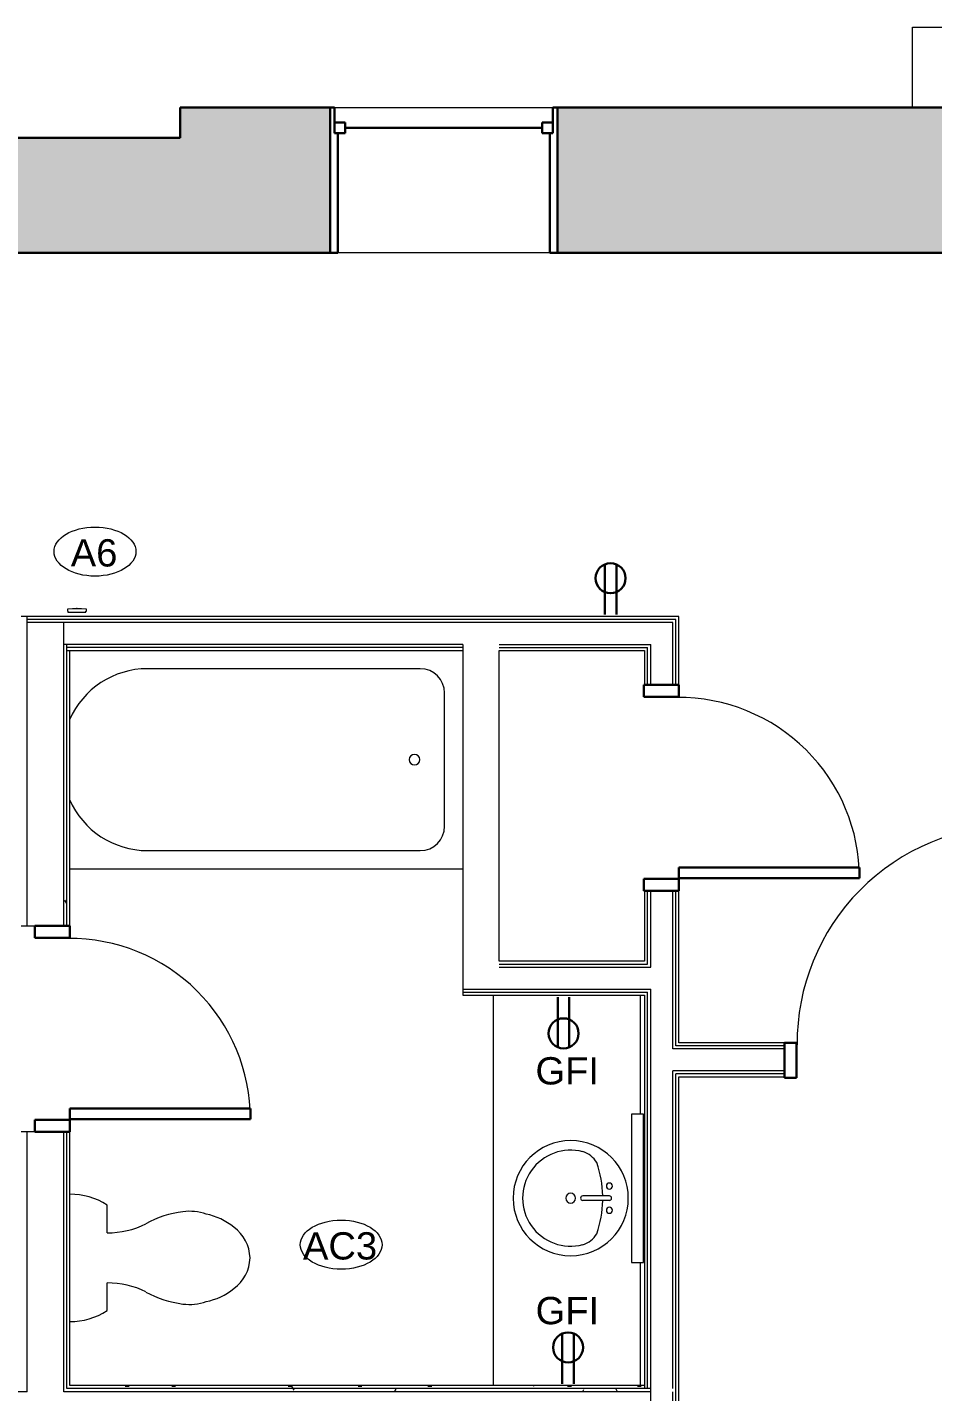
# Model space of a CAD drawing. Header units: inches. Extents: x -1159 to 2819, y -194 to 4438.
# Drawn here: x -757.3 to -607.9, y 602 to 827.1 of the extents above; entities that cross this region are included whole.
import ezdxf

# ---------------------------------------------------------------- set-up
doc = ezdxf.new("R2010")
doc.units = ezdxf.units.IN
doc.header["$MEASUREMENT"] = 0
for name, color, linetype, lineweight in [('A-ANNO-NOTE', 131, 'Continuous', 40), ('A-DETL-GENF', 92, 'Continuous', 9), ('A-DOOR', 31, 'Continuous', 18), ('A-DOOR-FRAM', 31, 'Continuous', 30), ('A-GLAZ', 151, 'Continuous', 18), ('A-WALL', 113, 'Continuous', 18), ('A-WALL-PATT', 111, 'Continuous', 18), ('I-WALL', 2, 'Continuous', 18), ('P-SANR-FIXT', 6, 'Continuous', 9), ('Q-CASE', 31, 'Continuous', 9), ('Q-SPCQ', 91, 'Continuous', 9), ('Q-SPCQ-IDEN', 132, 'Continuous', 9)]:
    doc.layers.add(name, color=color, linetype=linetype, lineweight=lineweight)
doc.styles.add('Arial', font='arial.ttf', dxfattribs={"height": 4.5})
doc.styles.add('Swis721 Lt BT', font='swissl.ttf', dxfattribs={"height": 4.5})
pattern_1 = [(0, (0, 0), (15.36, 3.84), [0.634, -10.886, 0.634, -10.886, -61.44]), (0, (0, 0), (15.36, 3.84), [-23.04, 0.634, -22.406, 0.634, -10.886, -26.88]), (0, (0, 0), (15.36, 3.84), [-57.6, 0.634, -7.046, 0.634, -18.566]), (120, (5.76, 1.92), (-11.005538, 11.38215), [0.634, -10.886, 0.634, -10.886, -61.44]), (120, (5.76, 1.92), (-11.005538, 11.38215), [-23.04, 0.634, -22.406, 0.634, -10.886, -26.88]), (120, (5.76, 1.92), (-11.005538, 11.38215), [-57.6, 0.634, -7.046, 0.634, -18.566]), (240, (7.68, 9.6), (-4.354462, -15.22215), [0.634, -10.886, 0.634, -10.886, -61.44]), (240, (7.68, 9.6), (-4.354462, -15.22215), [-23.04, 0.634, -22.406, 0.634, -10.886, -26.88]), (240, (7.68, 9.6), (-4.354462, -15.22215), [-57.6, 0.634, -7.046, 0.634, -18.566])]

# ---------------------------------------------------------------- blocks, each defined once
blk = doc.blocks.new('Double Hung - side window 4_ X 4_6_-6972798-3RD FLOOR - POWER _ SIGNAL B')
at = {"layer": 'A-GLAZ', "color": 8, "lineweight": 30}
for p, q in [((-18.75, 12), (-18, 12)), ((-18, 7.75), (-18, 12)), ((18, 7.75), (18, 12)), ((18.75, 12), (18, 12)), ((-18, 9.5), (-18, 7.75)), ((-18, 9.5), (-16.25, 9.5)), ((-16.25, 9.5), (-16.25, 7.75)), ((16.25, 9.5), (16.25, 7.75)), ((18, 9.5), (16.25, 9.5)), ((18, 9.5), (18, 7.75)), ((-18, 7.75), (-16.25, 7.75)), ((-18, 7.75), (-17.5, 7.75)), ((-17.5, -12), (-17.5, 7.75)), ((-16.25, 8.625), (16.25, 8.625)), ((18, 7.75), (16.25, 7.75)), ((17.5, 7.75), (18, 7.75)), ((17.5, 7.75), (17.5, -12)), ((-17.5, -12), (-18.75, -12)), ((17.5, -12), (18.75, -12))]:
    blk.add_line(p, q, dxfattribs=at)
blk = doc.blocks.new('Single Flush - D2 2_6_ X 8_-8439169-3RD FLOOR - POWER _ SIGNAL B')
at = {"layer": 'A-DOOR', "lineweight": 30}
for p, q in [((13.15625, 33.8125), (13.15625, 4)), ((14.90625, 33.8125), (13.15625, 33.8125)), ((14.90625, 4), (14.90625, 33.8125)), ((13.15625, 4), (14.90625, 4))]:
    blk.add_line(p, q, dxfattribs=at)
at = {"layer": 'A-DOOR', "lineweight": 9}
blk.add_arc((14.90625, 4), 29.8125, 90, 180.5, dxfattribs=at)
at = {"layer": 'A-DOOR-FRAM'}
for p, q in [((-17, -1.75), (-17, 4)), ((-17, 4), (-15, 4)), ((-15, -1.75), (-15, 4)), ((15.000004, -1.75), (15.000004, 4)), ((15.000004, 4), (17.000004, 4)), ((17.000004, -1.75), (17.000004, 4)), ((-17, -1.75), (-15, -1.75)), ((15.000004, -1.75), (17.000004, -1.75))]:
    blk.add_line(p, q, dxfattribs=at)
blk = doc.blocks.new('Single Flush - D1 3_ X 8_-8249534-3RD FLOOR - POWER _ SIGNAL B')
at = {"layer": 'A-DOOR', "lineweight": 30}
for p, q in [((16.15625, 38.625), (16.15625, 2.8125)), ((17.90625, 38.625), (16.15625, 38.625)), ((17.90625, 2.8125), (17.90625, 38.625)), ((16.15625, 2.8125), (17.90625, 2.8125))]:
    blk.add_line(p, q, dxfattribs=at)
at = {"layer": 'A-DOOR', "lineweight": 9}
blk.add_arc((17.90625, 2.8125), 35.8125, 90, 180.5, dxfattribs=at)
at = {"layer": 'A-DOOR-FRAM'}
for p, q in [((-20, -2.9375), (-20, 2.8125)), ((-20, 2.8125), (-18, 2.8125)), ((-18, -2.9375), (-18, 2.8125)), ((18.000004, -2.9375), (18.000004, 2.8125)), ((18.000004, 2.8125), (20.000004, 2.8125)), ((20.000004, -2.9375), (20.000004, 2.8125)), ((-20, -2.9375), (-18, -2.9375)), ((18.000004, -2.9375), (20.000004, -2.9375))]:
    blk.add_line(p, q, dxfattribs=at)
blk = doc.blocks.new('Single Flush - D2 2_6_ X 8_-8252949-3RD FLOOR - POWER _ SIGNAL B')
at = {"layer": 'A-DOOR', "lineweight": 30}
for p, q in [((13.15625, 32.625), (13.15625, 2.8125)), ((14.90625, 32.625), (13.15625, 32.625)), ((14.90625, 2.8125), (14.90625, 32.625)), ((13.15625, 2.8125), (14.90625, 2.8125))]:
    blk.add_line(p, q, dxfattribs=at)
at = {"layer": 'A-DOOR', "lineweight": 9}
blk.add_arc((14.90625, 2.8125), 29.8125, 90, 180.5, dxfattribs=at)
at = {"layer": 'A-DOOR-FRAM'}
for p, q in [((-17, -2.9375), (-17, 2.8125)), ((-17, 2.8125), (-15, 2.8125)), ((-15, -2.9375), (-15, 2.8125)), ((15.000004, -2.9375), (15.000004, 2.8125)), ((15.000004, 2.8125), (17.000004, 2.8125)), ((17.000004, -2.9375), (17.000004, 2.8125)), ((-17, -2.9375), (-15, -2.9375)), ((15.000004, -2.9375), (17.000004, -2.9375))]:
    blk.add_line(p, q, dxfattribs=at)
blk = doc.blocks.new('C-Counter Top - ADJ HEIGHT-7915760-3RD FLOOR - POWER _ SIGNAL B')
at = {"layer": 'Q-CASE'}
for p, q in [((-46.76, -0.75), (-27.14, -0.75)), ((-2.64, -0.75), (17.67, -0.75)), ((-46.76, -25), (17.67, -25))]:
    blk.add_line(p, q, dxfattribs=at)
blk = doc.blocks.new('Sink Vanity-Round - 19_ x 19_-V10-3RD FLOOR - POWER _ SIGNAL B')
at = {"layer": 'P-SANR-FIXT'}
for p, q in [((3.43, -9.73), (3.43, -5.36)), ((4.18, -9.73), (4.18, -5.36))]:
    blk.add_line(p, q, dxfattribs=at)
for centre, radius, start, end in [((3.81, -3.35), 9.5, 90, 270), ((3.81, -3.35), 7.93, 345.3071, 194.6929), ((3.81, -3.35), 9.5, 270, 90), ((3.81, -3.35), 0.812, 0, 180), ((3.81, -3.35), 0.812, 180, 0), ((0.05, -4.11), 4.12, 197.8096, 239.2073), ((3.81, -5.36), 0.375, 0, 180), ((7.56, -4.11), 4.12, 300.7927, 342.1904), ((3.81, 9.17), 17.81, 250.7914, 268.7933), ((3.81, 9.17), 17.81, 271.2067, 289.2086), ((1.81, -9.73), 0.5, 0, 180), ((1.81, -9.73), 0.5, 180, 0), ((3.81, -9.73), 0.375, 180, 0), ((5.81, -9.73), 0.5, 0, 180), ((5.81, -9.73), 0.5, 180, 0)]:
    blk.add_arc(centre, radius, start, end, dxfattribs=at)
blk = doc.blocks.new('P-Toilet-Floor-3D - Floor Mount-7330913-3RD FLOOR - POWER _ SIGNAL B')
at = {"layer": 'P-SANR-FIXT'}
for p, q in [((-8.7, -8.31), (-4.13, -8.31)), ((4.13, -8.31), (8.7, -8.31))]:
    blk.add_line(p, q, dxfattribs=at)
for centre, radius, start, end in [((0.69, -2.25), 11.19, 179.3948, 212.8527), ((-0.69, -2.25), 11.19, 327.1473, 0.6052), ((-17.85, -8.46), 13.72, 332.9997, 0.6089), ((17.85, -8.46), 13.72, 179.3911, 207.0003), ((9.41, -22.94), 17.16, 151.2397, 172.7867), ((-9.41, -22.94), 17.16, 7.2133, 28.7603), ((0.88, -21.86), 8.56, 172.7867, 198.8936), ((-0.88, -21.86), 8.56, 341.1064, 7.2133), ((2.68, -22.72), 10.08, 190.9157, 219.9319), ((-2.68, -22.72), 10.08, 320.0681, 349.0843), ((0.18, -25.42), 6.45, 215.8378, 268.4031), ((-0.18, -25.42), 6.45, 271.5969, 324.1622)]:
    blk.add_arc(centre, radius, start, end, dxfattribs=at)
blk = doc.blocks.new('Tub-Rectangular-3D - Tub-Rectangular-3D 3-6997158-3RD FLOOR - POWER _ SIGNAL B')
at = {"layer": 'P-SANR-FIXT'}
for p, q in [((21.09, 38.81), (-43.72, 38.81)), ((8.28, 35.81), (-36.72, 35.81)), ((-40.72, 31.81), (-40.72, 9.81)), ((-36.72, 5.81), (8.28, 5.81))]:
    blk.add_line(p, q, dxfattribs=at)
for centre, radius, start, end in [((-36.72, 31.81), 4, 90, 180), ((8.28, 21.81), 14, 23.5593, 90), ((-35.77, 20.81), 0.875, 90, 270), ((-35.77, 20.81), 0.875, 270, 90), ((8.28, 19.81), 14, 270, 336.4407), ((-36.72, 9.81), 4, 180, 270)]:
    blk.add_arc(centre, radius, start, end, dxfattribs=at)
blk = doc.blocks.new('HVAC_Other_LK-Systems_Room-Thermostat-S1-Dti-24V-NO - Room Thermostat S1 Dti 24V NO-V32-3RD FLOOR - POWER _ SIGNAL B')
at = {"layer": 'A-DETL-GENF'}
for p, q in [((-1.55, 0.12), (-1.55, -0.05)), ((-1.48, 0.12), (-1.55, 0.12)), ((-1.48, 0.12), (-1.55, 0.12)), ((-1.55, 0.12), (-1.55, -0.23)), ((-1.48, 0.28), (-1.48, 0.12)), ((1.48, 0.28), (-1.48, 0.28)), ((1.48, 0.28), (-1.48, 0.28)), ((-1.48, 0.28), (-1.48, 0.12)), ((1.48, 0.12), (1.48, 0.28)), ((1.48, 0.12), (1.48, 0.28)), ((1.55, 0.12), (1.48, 0.12)), ((1.55, 0.12), (1.48, 0.12)), ((1.55, -0.23), (1.55, 0.12)), ((1.55, -0.23), (1.55, 0.12)), ((-1.55, -0.05), (-1.55, -0.23)), ((-1.55, -0.23), (-0.76, -0.25)), ((-1.55, -0.23), (-0.76, -0.25)), ((-0.76, -0.25), (0, -0.26)), ((-0.76, -0.25), (-0.06, -0.26)), ((-0.06, -0.26), (-0.06, -0.3)), ((-0.06, -0.3), (0.06, -0.3)), ((-0.06, -0.3), (0.06, -0.3)), ((0, -0.26), (0.76, -0.25)), ((0.06, -0.26), (0.76, -0.25)), ((0.06, -0.3), (0.06, -0.26)), ((0.06, -0.3), (0.06, -0.26)), ((0.76, -0.25), (1.55, -0.23)), ((0.76, -0.25), (1.55, -0.23))]:
    blk.add_line(p, q, dxfattribs=at)
blk = doc.blocks.new('AC3 - AC3-7344563-3RD FLOOR - POWER _ SIGNAL B')
at = {"layer": 'Q-SPCQ'}
for p, q in [((12.25, 5), (-12.25, 5)), ((-12.25, 5), (-12.25, 3)), ((12.25, 3), (12.25, 5)), ((-12.25, 3), (12.25, 3))]:
    blk.add_line(p, q, dxfattribs=at)
blk = doc.blocks.new('Appliance_Specialty Equipment Tag - Standard-3515593-3RD FLOOR - POWER _ SIGNAL B')
at = {"layer": 'Q-SPCQ-IDEN'}
blk.add_ellipse((-0.0499, 0.0037), major_axis=(-0.1406, 0), ratio=0.600473, dxfattribs=at)

msp = doc.modelspace()

# ---------------------------------------------------------------- hatches: boundary and pattern name
at = {"layer": 'A-WALL-PATT', "lineweight": 9}
h = msp.add_hatch(color=7, dxfattribs=at)
h.paths.add_polyline_path([(-575.57, 789.87), (-575.57, 813.87), (-669.82, 813.87), (-669.82, 789.87), (-583.52, 789.87)], flags=0)
h.paths.add_polyline_path([(-707.32, 789.87), (-707.32, 813.87), (-732.06, 813.87), (-732.06, 789.87)], flags=0)
h = msp.add_hatch(color=7, dxfattribs=at)
h.paths.add_polyline_path([(-732.06, 789.87), (-732.06, 808.87), (-786.07, 808.87), (-786.07, 789.87), (-742.08, 789.87)], flags=0)
h.paths.add_polyline_path([(-823.57, 789.87), (-823.57, 808.87), (-872.06, 808.87), (-872.06, 789.87), (-826.32, 789.87)], flags=0)
h = msp.add_hatch(dxfattribs=at)
h.set_pattern_fill('FP_1', color=256, style=0, pattern_type=2)
h.set_pattern_definition(pattern_1)
h.paths.add_polyline_path([(-750.76, 601.97), (-750.76, 644.84), (-751.26, 644.84), (-751.26, 601.97)], flags=0)
h.paths.add_polyline_path([(-751.26, 678.84), (-750.76, 678.84), (-750.76, 725.25), (-751.26, 725.25), (-751.26, 699.6)], flags=0)
h = msp.add_hatch(dxfattribs=at)
h.set_pattern_fill('FP_1', color=256, style=0, pattern_type=2)
h.set_pattern_definition(pattern_1)
h.paths.add_polyline_path([(-655.45, 601.97), (-654.45, 601.97), (-654.45, 602.47), (-750.76, 602.47), (-750.76, 601.97), (-662.8, 601.97)], flags=0)
h = msp.add_hatch(dxfattribs=at)
h.set_pattern_fill('FP_1', color=256, style=0, pattern_type=2)
h.set_pattern_definition(pattern_1)
h.paths.add_polyline_path([(-655.45, 602.47), (-655.45, 602.97), (-750.26, 602.97), (-750.26, 602.47), (-662.8, 602.47)], flags=0)

# ---------------------------------------------------------------- linework, layer by layer
at = {"layer": 'A-ANNO-NOTE', "lineweight": 30}
for p, q in [((-662.03, 730.2), (-662.03, 738.46)), ((-660.11, 730.2), (-660.11, 738.46)), ((-669.78, 667.07), (-669.78, 658.81)), ((-667.87, 667.07), (-667.87, 658.81)), ((-669.03, 603.29), (-669.03, 611.56)), ((-667.11, 603.29), (-667.11, 611.56))]:
    msp.add_line(p, q, dxfattribs=at)
for centre in [(-661.07, 736.18), (-668.82, 661.09), (-668.07, 609.27)]:
    msp.add_circle(centre, 2.48, dxfattribs=at)
at = {"layer": 'A-WALL', "lineweight": 9}
for p, q in [((-611.28, 827.08), (-568.57, 827.08)), ((-611.28, 813.87), (-611.28, 827.08)), ((-707.32, 813.87), (-669.82, 813.87)), ((-669.82, 789.87), (-707.32, 789.87))]:
    msp.add_line(p, q, dxfattribs=at)
at = {"layer": 'A-WALL', "color": 8, "lineweight": 30}
for p, q in [((-707.32, 813.87), (-732.06, 813.87)), ((-732.06, 813.87), (-732.06, 808.87)), ((-707.32, 789.87), (-707.32, 813.87)), ((-669.82, 813.87), (-669.82, 789.87)), ((-669.82, 813.87), (-568.57, 813.87)), ((-732.06, 808.87), (-786.07, 808.87)), ((-786.07, 789.87), (-707.32, 789.87)), ((-669.82, 789.87), (-601.07, 789.87))]:
    msp.add_line(p, q, dxfattribs=at)
at = {"layer": 'A-WALL'}
for p, q in [((-757.26, 678.84), (-757.26, 729.87)), ((-650.32, 729.37), (-757.26, 729.37)), ((-650.82, 728.87), (-757.26, 728.87)), ((-751.26, 678.84), (-751.26, 728.87)), ((-650.82, 718.6), (-650.82, 728.87)), ((-650.32, 718.6), (-650.32, 729.37)), ((-685.45, 725.25), (-751.26, 725.25)), ((-750.76, 678.84), (-750.76, 725.25)), ((-685.45, 725.25), (-685.45, 667.4)), ((-679.45, 725.25), (-654.45, 725.25)), ((-654.45, 718.6), (-654.45, 725.25)), ((-685.45, 724.75), (-750.76, 724.75)), ((-750.76, 724.25), (-750.26, 724.25)), ((-679.45, 724.75), (-654.95, 724.75)), ((-679.45, 673.02), (-679.45, 724.25)), ((-654.95, 718.6), (-654.95, 724.75)), ((-654.95, 672.52), (-654.95, 684.6)), ((-654.45, 672.02), (-654.45, 684.6)), ((-650.82, 658.52), (-650.82, 684.6)), ((-650.32, 659.02), (-650.32, 684.6)), ((-679.45, 672.52), (-654.95, 672.52)), ((-679.45, 672.02), (-654.45, 672.02)), ((-685.45, 668.4), (-654.45, 668.4)), ((-685.45, 667.9), (-654.95, 667.9)), ((-685.45, 667.4), (-679.45, 667.4)), ((-654.95, 602.47), (-654.95, 667.9)), ((-654.45, 499.06), (-654.45, 668.4)), ((-632.39, 658.52), (-650.82, 658.52)), ((-632.39, 659.02), (-650.32, 659.02)), ((-632.39, 654.9), (-650.82, 654.9)), ((-650.82, 602.47), (-650.82, 654.9)), ((-650.32, 491.75), (-650.32, 654.4)), ((-632.39, 654.4), (-650.32, 654.4)), ((-757.26, 601.97), (-757.26, 644.84)), ((-751.26, 601.97), (-751.26, 644.84)), ((-750.76, 602.47), (-750.76, 644.84)), ((-757.26, 601.97), (-1015.06, 601.97)), ((-654.45, 601.97), (-751.26, 601.97)), ((-654.45, 602.47), (-750.76, 602.47)), ((-655.45, 602.97), (-655.45, 602.47)), ((-650.82, 491.75), (-650.82, 601.97))]:
    msp.add_line(p, q, dxfattribs=at)
at = {"layer": 'I-WALL'}
for p, q in [((-649.82, 729.87), (-758.26, 729.87)), ((-649.82, 718.6), (-649.82, 729.87)), ((-750.26, 724.25), (-685.45, 724.25)), ((-750.26, 678.84), (-750.26, 724.25)), ((-679.45, 724.25), (-655.45, 724.25)), ((-655.45, 724.25), (-655.45, 718.6)), ((-655.45, 718.6), (-649.82, 718.6)), ((-655.45, 684.6), (-655.45, 673.02)), ((-649.82, 684.6), (-655.45, 684.6)), ((-649.82, 659.52), (-649.82, 684.6)), ((-758.26, 678.84), (-750.26, 678.84)), ((-655.45, 673.02), (-679.45, 673.02)), ((-679.45, 667.4), (-655.45, 667.4)), ((-655.45, 667.4), (-655.45, 602.97)), ((-632.39, 659.52), (-649.82, 659.52)), ((-632.39, 653.9), (-632.39, 659.52)), ((-649.82, 491.75), (-649.82, 653.9)), ((-649.82, 653.9), (-632.39, 653.9)), ((-750.26, 644.84), (-758.26, 644.84)), ((-750.26, 602.97), (-750.26, 644.84)), ((-655.45, 602.97), (-750.26, 602.97))]:
    msp.add_line(p, q, dxfattribs=at)

# ---------------------------------------------------------------- block references
at = {"layer": 'A-DOOR', "rotation": 269.9999999999999}
for name, p in [('Single Flush - D2 2_6_ X 8_-8252949-3RD FLOOR - POWER _ SIGNAL B', (-652.63, 701.6)), ('Single Flush - D2 2_6_ X 8_-8439169-3RD FLOOR - POWER _ SIGNAL B', (-754.26, 661.84))]:
    msp.add_blockref(name, p, dxfattribs=at)
at = {"layer": 'A-DOOR'}
msp.add_blockref('Single Flush - D1 3_ X 8_-8249534-3RD FLOOR - POWER _ SIGNAL B', (-612.39, 656.71), dxfattribs=at)
at = {"layer": 'A-GLAZ'}
msp.add_blockref('Double Hung - side window 4_ X 4_6_-6972798-3RD FLOOR - POWER _ SIGNAL B', (-688.57, 801.87), dxfattribs=at)
at = {"layer": 'P-SANR-FIXT'}
for name, p, rotation in [('Tub-Rectangular-3D - Tub-Rectangular-3D 3-6997158-3RD FLOOR - POWER _ SIGNAL B', (-729.17, 727.06), 180), ('Sink Vanity-Round - 19_ x 19_-V10-3RD FLOOR - POWER _ SIGNAL B', (-670.99, 630.09), 89.9999999999997), ('P-Toilet-Floor-3D - Floor Mount-7330913-3RD FLOOR - POWER _ SIGNAL B', (-752.39, 624.05), 89.99999999999955)]:
    msp.add_blockref(name, p, dxfattribs=dict(at, rotation=rotation))
at = {"layer": 'Q-CASE', "rotation": 269.9999999999997}
msp.add_blockref('C-Counter Top - ADJ HEIGHT-7915760-3RD FLOOR - POWER _ SIGNAL B', (-655.45, 620.64), dxfattribs=at)
at = {"layer": 'Q-SPCQ'}
for name, p, rotation in [('HVAC_Other_LK-Systems_Room-Thermostat-S1-Dti-24V-NO - Room Thermostat S1 Dti 24V NO-V32-3RD FLOOR - POWER _ SIGNAL B', (-749.07, 730.87), 180), ('AC3 - AC3-7344563-3RD FLOOR - POWER _ SIGNAL B', (-652.63, 635.53), 89.9999999999999)]:
    msp.add_blockref(name, p, dxfattribs=dict(at, rotation=rotation))
at = {"layer": 'Q-SPCQ-IDEN', "xscale": 47.99999999999997, "yscale": 47.99999999999997, "zscale": 47.99999999999997}
for p in [(-743.7, 740.4), (-703.09, 626.05)]:
    msp.add_blockref('Appliance_Specialty Equipment Tag - Standard-3515593-3RD FLOOR - POWER _ SIGNAL B', p, dxfattribs=at)

# ---------------------------------------------------------------- texts
at = {"layer": 'A-ANNO-NOTE', "lineweight": 9, "char_height": 4.5, "width": 11.9685, "attachment_point": 1, "style": 'Swis721 Lt BT'}
for insert in [(-673.45, 657.16), (-673.43, 617.6)]:
    msp.add_mtext('GFI', dxfattribs=dict(at, insert=insert))
at = {"layer": 'Q-SPCQ-IDEN', "char_height": 4.5, "attachment_point": 1, "style": 'Arial'}
for s, insert, width in [('A6', (-750.09, 742.62), 9.393), ('AC3', (-711.79, 628.28), 14.9985)]:
    msp.add_mtext(s, dxfattribs=dict(at, insert=insert, width=width))

doc.saveas('drawing.dxf')
